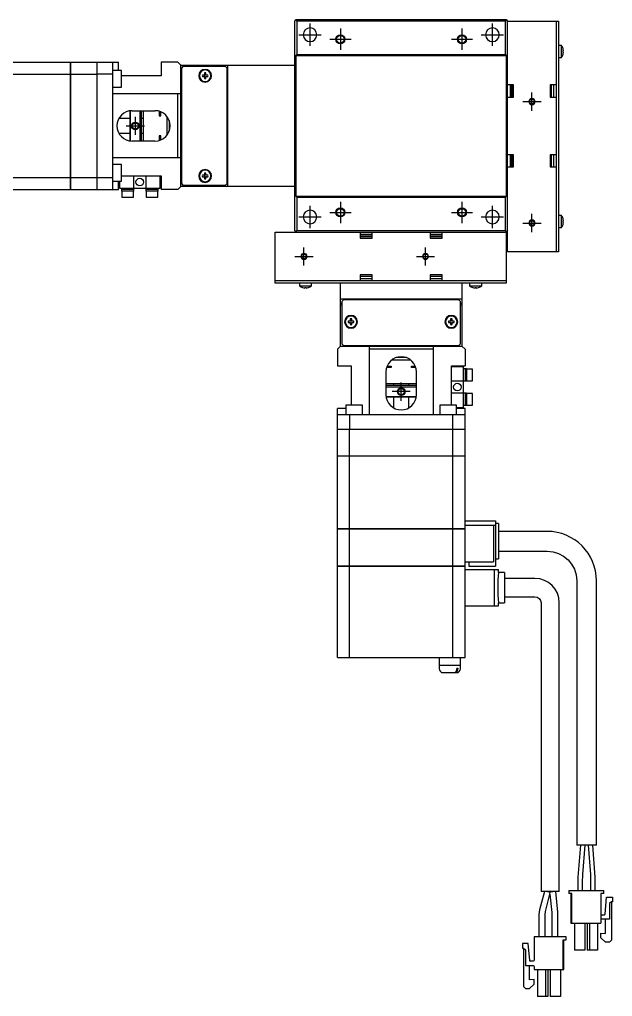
# Model space of a CAD drawing. Extents: x 0 to 909, y -8 to 488.
# Drawn here: x 714.3 to 909.3, y 74.1 to 395.7 of the extents above; entities that cross this region are included whole.
import ezdxf

# ---------------------------------------------------------------- set-up
doc = ezdxf.new("R2010")
doc.units = 0
doc.header["$LTSCALE"] = 0.5
doc.linetypes.add('CENTER', pattern=[50.8, 31.75, -6.35, 6.35, -6.35])
for name, color, linetype in [('MSM_CENTER', 1, 'CENTER'), ('MSM_CONTINUOUS', 7, 'CONTINUOUS'), ('MSM_NARROW', 5, 'CONTINUOUS')]:
    doc.layers.add(name, color=color, linetype=linetype)

msp = doc.modelspace()

# ---------------------------------------------------------------- linework, layer by layer
at = {"layer": 'MSM_CENTER'}
for p, q in [((809.81, 387.02), (809.81, 394.42)), ((819.81, 392.72), (819.81, 385.72)), ((859.81, 392.72), (859.81, 385.72)), ((869.81, 387.02), (869.81, 394.42)), ((806.11, 390.72), (813.51, 390.72)), ((816.31, 389.22), (823.31, 389.22)), ((856.31, 389.22), (863.31, 389.22)), ((866.11, 390.72), (873.51, 390.72)), ((882.81, 365.72), (882.81, 371.72)), ((879.81, 368.72), (885.81, 368.72)), ((752.31, 363.72), (752.31, 357.72)), ((749.31, 360.72), (755.31, 360.72)), ((819.81, 335.72), (819.81, 328.72)), ((859.81, 335.72), (859.81, 328.72)), ((809.81, 327.02), (809.81, 334.42)), ((816.31, 332.22), (823.31, 332.22)), ((856.31, 332.22), (863.31, 332.22)), ((869.81, 327.02), (869.81, 334.42)), ((882.81, 325.72), (882.81, 331.72)), ((806.11, 330.72), (813.51, 330.72)), ((866.11, 330.72), (873.51, 330.72)), ((879.81, 328.72), (885.81, 328.72)), ((807.81, 314.72), (807.81, 320.72)), ((847.81, 314.72), (847.81, 320.72)), ((804.81, 317.72), (810.81, 317.72)), ((844.81, 317.72), (850.81, 317.72)), ((839.81, 270.22), (839.81, 276.22)), ((842.81, 273.22), (836.81, 273.22))]:
    msp.add_line(p, q, dxfattribs=at)
at = {"layer": 'MSM_CONTINUOUS'}
for p, q in [((804.81, 395.22), (805.16, 395.57)), ((805.16, 395.57), (805.31, 395.72)), ((805.16, 395.57), (805.51, 395.22)), ((805.31, 395.72), (874.31, 395.72)), ((874.11, 395.22), (874.46, 395.57)), ((874.31, 395.72), (874.81, 395.22)), ((804.81, 326.22), (804.81, 395.22)), ((805.51, 395.22), (805.51, 384.22)), ((874.11, 395.22), (805.51, 395.22)), ((874.11, 384.22), (874.11, 395.22)), ((874.81, 395.22), (891.61, 395.22)), ((874.81, 319.22), (874.81, 395.22)), ((890.81, 395.22), (890.81, 319.22)), ((891.61, 395.22), (891.61, 319.22)), ((892.51, 387.22), (891.61, 387.22)), ((892.51, 383.22), (892.51, 387.22)), ((893.07, 386.15), (893.07, 386.17)), ((805.51, 384.22), (805.16, 383.87)), ((805.16, 383.87), (805.16, 337.57)), ((805.16, 383.87), (874.46, 383.87)), ((805.51, 384.22), (874.11, 384.22)), ((874.46, 383.87), (874.11, 384.22)), ((874.46, 337.57), (874.46, 383.87)), ((891.61, 383.22), (892.51, 383.22)), ((893.07, 385.42), (893.2, 385.42)), ((893.07, 385.02), (893.07, 385.42)), ((893.2, 385.02), (893.07, 385.02)), ((893.07, 384.27), (893.07, 384.29)), ((707.11, 381.72), (731.06, 381.72)), ((731.06, 339.72), (731.06, 381.72)), ((731.06, 381.67), (731.11, 381.67)), ((731.11, 381.72), (746.81, 381.72)), ((731.11, 339.72), (731.11, 381.72)), ((739.81, 339.72), (739.81, 381.72)), ((744.81, 381.72), (744.81, 339.72)), ((746.81, 378.97), (746.81, 381.72)), ((760.81, 381.72), (760.81, 377.22)), ((766.31, 381.72), (760.81, 381.72)), ((767.31, 380.72), (766.31, 381.72)), ((767.31, 340.72), (767.31, 380.72)), ((767.31, 380.72), (804.81, 380.72)), ((768.01, 380.22), (767.51, 379.72)), ((767.51, 379.72), (767.51, 341.72)), ((782.01, 380.22), (768.01, 380.22)), ((780.81, 380.22), (780.81, 380.72)), ((781.31, 380.22), (781.31, 380.72)), ((782.51, 379.72), (782.01, 380.22)), ((782.51, 341.72), (782.51, 379.72)), ((782.81, 340.72), (782.81, 380.72)), ((707.11, 377.69), (731.06, 377.69)), ((731.06, 377.43), (731.11, 377.43)), ((731.11, 377.69), (739.81, 377.69)), ((744.81, 377.72), (739.81, 377.72)), ((747.81, 378.97), (744.81, 378.97)), ((747.81, 373.47), (747.81, 378.97)), ((760.81, 377.22), (747.81, 377.22)), ((775.07, 377.46), (774.39, 377.46)), ((774.39, 376.98), (775.07, 376.98)), ((775.07, 378.14), (775.07, 377.46)), ((775.07, 376.98), (775.07, 376.3)), ((775.55, 377.46), (775.55, 378.14)), ((776.23, 377.46), (775.55, 377.46)), ((775.55, 376.3), (775.55, 376.98)), ((775.55, 376.98), (776.23, 376.98)), ((744.81, 373.47), (747.81, 373.47)), ((767.51, 375.22), (767.31, 375.22)), ((782.51, 375.22), (782.81, 375.22)), ((782.81, 374.47), (782.51, 374.47)), ((876.81, 374.22), (874.81, 374.22)), ((875.61, 374.22), (875.61, 370.22)), ((876.11, 374.22), (876.11, 370.22)), ((876.31, 374.22), (876.31, 370.22)), ((876.81, 370.22), (876.81, 374.22)), ((888.81, 374.22), (888.81, 370.22)), ((890.81, 374.22), (888.81, 374.22)), ((889.31, 370.22), (889.31, 374.22)), ((890.01, 370.22), (890.01, 374.22)), ((767.31, 371.22), (744.81, 371.22)), ((766.31, 350.22), (766.31, 371.22)), ((767.51, 370.72), (767.31, 370.72)), ((874.81, 370.22), (876.81, 370.22)), ((888.81, 370.22), (890.81, 370.22)), ((767.51, 368.22), (767.31, 368.22)), ((782.51, 368.97), (782.81, 368.97)), ((750.51, 365.66), (750.51, 355.78)), ((750.71, 355.76), (750.71, 365.68)), ((751.31, 365.72), (758.81, 365.72)), ((753.81, 365.72), (753.81, 355.72)), ((754.31, 365.72), (754.31, 355.72)), ((755.01, 355.72), (755.01, 365.72)), ((760.21, 365.52), (760.21, 364.05)), ((760.21, 364.07), (760.71, 364.07)), ((760.21, 364.05), (760.71, 364.05)), ((760.71, 364.05), (760.71, 365.35)), ((762.71, 363.85), (762.71, 357.59)), ((782.61, 365.72), (782.51, 365.72)), ((782.61, 355.72), (782.61, 365.72)), ((782.81, 365.52), (782.61, 365.72)), ((746.98, 363.22), (750.51, 363.22)), ((754.31, 363.22), (755.01, 363.22)), ((763.51, 362.43), (763.51, 359.01)), ((763.51, 361.97), (763.65, 361.97)), ((750.51, 358.22), (746.98, 358.22)), ((755.01, 358.22), (754.31, 358.22)), ((760.21, 357.39), (760.21, 355.92)), ((760.71, 357.39), (760.21, 357.39)), ((760.71, 357.37), (760.21, 357.37)), ((760.71, 356.1), (760.71, 357.39)), ((763.65, 359.47), (763.51, 359.47)), ((758.81, 355.72), (751.31, 355.72)), ((782.51, 355.72), (782.61, 355.72)), ((782.61, 355.72), (782.81, 355.92)), ((767.31, 353.22), (767.51, 353.22)), ((767.31, 350.72), (767.51, 350.72)), ((782.81, 352.47), (782.51, 352.47)), ((876.81, 351.22), (874.81, 351.22)), ((875.61, 351.22), (875.61, 347.22)), ((876.11, 351.22), (876.11, 347.22)), ((876.31, 351.22), (876.31, 347.22)), ((876.81, 347.22), (876.81, 351.22)), ((890.81, 351.22), (888.81, 351.22)), ((888.81, 351.22), (888.81, 347.22)), ((889.31, 347.22), (889.31, 351.22)), ((890.01, 347.22), (890.01, 351.22)), ((767.31, 350.22), (744.81, 350.22)), ((747.81, 347.97), (744.81, 347.97)), ((747.81, 342.47), (747.81, 347.97)), ((747.81, 344.22), (760.81, 344.22)), ((751.81, 339.22), (751.81, 344.22)), ((755.81, 344.22), (755.81, 339.22)), ((760.51, 340.22), (760.51, 344.22)), ((760.81, 344.22), (760.81, 339.72)), ((767.31, 346.22), (767.51, 346.22)), ((775.07, 344.46), (774.39, 344.46)), ((775.07, 345.14), (775.07, 344.46)), ((775.55, 344.46), (775.55, 345.14)), ((776.23, 344.46), (775.55, 344.46)), ((782.51, 346.97), (782.81, 346.97)), ((782.81, 346.22), (782.51, 346.22)), ((874.81, 347.22), (876.81, 347.22)), ((888.81, 347.22), (890.81, 347.22)), ((707.11, 343.75), (731.06, 343.75)), ((731.06, 344.01), (731.11, 344.01)), ((731.11, 343.75), (739.81, 343.75)), ((739.81, 343.72), (744.81, 343.72)), ((744.81, 342.47), (747.81, 342.47)), ((746.81, 339.72), (746.81, 342.47)), ((747.11, 342.47), (747.11, 340.22)), ((767.51, 341.72), (768.01, 341.22)), ((768.01, 341.22), (782.01, 341.22)), ((774.39, 343.98), (775.07, 343.98)), ((775.07, 343.98), (775.07, 343.3)), ((775.55, 343.3), (775.55, 343.98)), ((775.55, 343.98), (776.23, 343.98)), ((780.81, 340.72), (780.81, 341.22)), ((781.31, 340.72), (781.31, 341.22)), ((782.01, 341.22), (782.51, 341.72)), ((694.81, 339.72), (731.06, 339.72)), ((731.06, 339.77), (731.11, 339.77)), ((731.11, 339.72), (746.81, 339.72)), ((747.11, 340.22), (760.51, 340.22)), ((747.81, 340.22), (747.81, 339.22)), ((751.81, 339.72), (747.81, 339.72)), ((751.81, 339.22), (747.81, 339.22)), ((747.91, 339.22), (747.91, 337.22)), ((751.71, 337.22), (751.71, 339.22)), ((759.81, 339.72), (755.81, 339.72)), ((759.81, 339.22), (755.81, 339.22)), ((755.91, 339.22), (755.91, 337.22)), ((759.71, 337.22), (759.71, 339.22)), ((759.81, 339.22), (759.81, 340.22)), ((766.31, 339.72), (760.81, 339.72)), ((766.31, 339.72), (767.31, 340.72)), ((804.81, 340.72), (767.31, 340.72)), ((747.91, 337.22), (751.71, 337.22)), ((755.91, 337.22), (759.71, 337.22)), ((805.16, 337.57), (805.51, 337.22)), ((805.16, 337.57), (874.46, 337.57)), ((805.51, 337.22), (874.11, 337.22)), ((805.51, 337.22), (805.51, 326.22)), ((874.11, 337.22), (874.46, 337.57)), ((874.11, 326.22), (874.11, 337.22)), ((892.51, 331.22), (891.61, 331.22)), ((892.51, 327.22), (892.51, 331.22)), ((893.07, 330.15), (893.07, 330.17)), ((893.07, 329.42), (893.2, 329.42)), ((893.07, 329.02), (893.07, 329.42)), ((893.2, 329.02), (893.07, 329.02)), ((893.07, 328.27), (893.07, 328.29)), ((798.31, 308.92), (798.31, 325.72)), ((798.31, 325.72), (874.31, 325.72)), ((805.31, 325.72), (804.81, 326.22)), ((805.51, 326.22), (805.16, 325.87)), ((805.51, 326.22), (874.11, 326.22)), ((826.31, 325.72), (826.31, 323.72)), ((830.31, 324.92), (826.31, 324.92)), ((830.31, 323.72), (830.31, 325.72)), ((849.31, 325.72), (849.31, 323.72)), ((853.31, 324.92), (849.31, 324.92)), ((853.31, 323.72), (853.31, 325.72)), ((874.46, 325.87), (874.11, 326.22)), ((874.81, 326.22), (874.31, 325.72)), ((874.31, 325.72), (874.31, 308.92)), ((891.61, 327.22), (892.51, 327.22)), ((830.31, 324.42), (826.31, 324.42)), ((830.31, 324.22), (826.31, 324.22)), ((826.31, 323.72), (830.31, 323.72)), ((853.31, 324.42), (849.31, 324.42)), ((853.31, 324.22), (849.31, 324.22)), ((849.31, 323.72), (853.31, 323.72)), ((891.61, 319.22), (874.81, 319.22)), ((874.31, 309.72), (798.31, 309.72)), ((874.31, 308.92), (798.31, 308.92)), ((806.31, 308.92), (806.31, 308.02)), ((810.31, 308.02), (810.31, 308.92)), ((819.81, 288.22), (819.81, 308.92)), ((826.31, 311.72), (826.31, 309.72)), ((830.31, 311.72), (826.31, 311.72)), ((826.31, 311.22), (830.31, 311.22)), ((826.31, 310.52), (830.31, 310.52)), ((830.31, 309.72), (830.31, 311.72)), ((853.31, 311.72), (849.31, 311.72)), ((849.31, 311.72), (849.31, 309.72)), ((849.31, 311.22), (853.31, 311.22)), ((849.31, 310.52), (853.31, 310.52)), ((853.31, 309.72), (853.31, 311.72)), ((859.81, 308.92), (859.81, 288.22)), ((862.31, 308.92), (862.31, 308.02)), ((866.31, 308.02), (866.31, 308.92)), ((806.31, 308.02), (810.31, 308.02)), ((807.36, 307.46), (807.38, 307.46)), ((808.11, 307.46), (808.51, 307.46)), ((808.11, 307.33), (808.11, 307.46)), ((808.51, 307.46), (808.51, 307.33)), ((809.24, 307.46), (809.26, 307.46)), ((862.31, 308.02), (866.31, 308.02)), ((863.36, 307.46), (863.38, 307.46)), ((864.11, 307.46), (864.51, 307.46)), ((864.11, 307.33), (864.11, 307.46)), ((864.51, 307.46), (864.51, 307.33)), ((865.24, 307.46), (865.26, 307.46)), ((859.81, 303.72), (819.81, 303.72)), ((820.81, 303.42), (820.31, 302.92)), ((820.31, 302.92), (820.31, 288.92)), ((858.81, 303.42), (820.81, 303.42)), ((825.31, 303.42), (825.31, 303.72)), ((826.06, 303.72), (826.06, 303.42)), ((831.56, 303.42), (831.56, 303.72)), ((835.01, 303.72), (834.81, 303.52)), ((844.81, 303.52), (834.81, 303.52)), ((834.81, 303.52), (834.81, 303.42)), ((844.81, 303.52), (844.61, 303.72)), ((844.81, 303.42), (844.81, 303.52)), ((848.06, 303.72), (848.06, 303.42)), ((853.56, 303.42), (853.56, 303.72)), ((854.31, 303.72), (854.31, 303.42)), ((859.31, 302.92), (858.81, 303.42)), ((859.31, 288.92), (859.31, 302.92)), ((820.31, 302.22), (819.81, 302.22)), ((820.31, 301.72), (819.81, 301.72)), ((859.81, 302.22), (859.31, 302.22)), ((859.81, 301.72), (859.31, 301.72)), ((823.07, 296.46), (822.39, 296.46)), ((822.39, 295.98), (823.07, 295.98)), ((823.07, 297.14), (823.07, 296.46)), ((823.07, 295.98), (823.07, 295.3)), ((823.55, 296.46), (823.55, 297.14)), ((824.23, 296.46), (823.55, 296.46)), ((823.55, 295.3), (823.55, 295.98)), ((823.55, 295.98), (824.23, 295.98)), ((856.07, 296.46), (855.39, 296.46)), ((855.39, 295.98), (856.07, 295.98)), ((856.07, 297.14), (856.07, 296.46)), ((856.07, 295.98), (856.07, 295.3)), ((856.55, 296.46), (856.55, 297.14)), ((857.23, 296.46), (856.55, 296.46)), ((856.55, 295.98), (857.23, 295.98)), ((856.55, 295.3), (856.55, 295.98)), ((819.81, 288.22), (818.81, 287.22)), ((818.81, 287.22), (818.81, 281.72)), ((819.81, 288.22), (859.81, 288.22)), ((820.31, 288.92), (820.81, 288.42)), ((820.81, 288.42), (858.81, 288.42)), ((825.31, 288.42), (825.31, 288.22)), ((829.31, 288.22), (829.31, 265.72)), ((850.31, 287.22), (829.31, 287.22)), ((829.81, 288.42), (829.81, 288.22)), ((832.31, 288.42), (832.31, 288.22)), ((847.31, 288.22), (847.31, 288.42)), ((849.81, 288.22), (849.81, 288.42)), ((850.31, 288.22), (850.31, 265.72)), ((854.31, 288.22), (854.31, 288.42)), ((858.81, 288.42), (859.31, 288.92)), ((860.81, 287.22), (859.81, 288.22)), ((860.81, 287.22), (860.81, 281.72)), ((842.94, 283.62), (836.68, 283.62)), ((841.52, 284.42), (838.11, 284.42)), ((838.56, 284.56), (838.56, 284.42)), ((841.06, 284.42), (841.06, 284.56)), ((818.81, 281.72), (823.31, 281.72)), ((823.31, 281.72), (823.31, 268.72)), ((836.48, 281.12), (835.01, 281.12)), ((835.19, 281.62), (836.48, 281.62)), ((836.46, 281.62), (836.46, 281.12)), ((836.48, 281.62), (836.48, 281.12)), ((843.15, 281.62), (844.44, 281.62)), ((843.15, 281.12), (843.15, 281.62)), ((844.61, 281.12), (843.15, 281.12)), ((843.16, 281.12), (843.16, 281.62)), ((856.31, 268.72), (856.31, 281.72)), ((856.31, 281.72), (860.81, 281.72)), ((860.31, 281.42), (856.31, 281.42)), ((860.31, 268.02), (860.31, 281.42)), ((861.31, 280.72), (860.31, 280.72)), ((860.81, 280.72), (860.81, 276.72)), ((861.31, 280.72), (861.31, 276.72)), ((863.31, 280.62), (861.31, 280.62)), ((863.31, 276.82), (863.31, 280.62)), ((834.81, 279.72), (834.81, 272.22)), ((844.81, 272.22), (844.81, 279.72)), ((861.31, 276.72), (856.31, 276.72)), ((861.31, 276.82), (863.31, 276.82)), ((834.81, 275.92), (844.81, 275.92)), ((844.81, 275.22), (834.81, 275.22)), ((844.81, 274.72), (834.81, 274.72)), ((837.31, 275.92), (837.31, 275.22)), ((842.31, 275.22), (842.31, 275.92)), ((834.85, 271.62), (844.78, 271.62)), ((844.75, 271.42), (834.88, 271.42)), ((837.31, 271.42), (837.31, 267.89)), ((842.31, 267.89), (842.31, 271.42)), ((861.31, 272.72), (856.31, 272.72)), ((860.81, 272.72), (860.81, 268.72)), ((861.31, 272.72), (861.31, 268.72)), ((863.31, 272.62), (861.31, 272.62)), ((863.31, 268.82), (863.31, 272.62)), ((818.81, 252.02), (818.81, 267.72)), ((821.56, 267.72), (818.81, 267.72)), ((827.06, 268.72), (821.56, 268.72)), ((821.56, 268.72), (821.56, 265.72)), ((827.06, 265.72), (827.06, 268.72)), ((858.06, 268.72), (852.56, 268.72)), ((852.56, 268.72), (852.56, 265.72)), ((858.06, 265.72), (858.06, 268.72)), ((858.06, 268.02), (860.31, 268.02)), ((860.81, 267.72), (858.06, 267.72)), ((860.31, 268.72), (861.31, 268.72)), ((860.81, 252.02), (860.81, 267.72)), ((861.31, 268.82), (863.31, 268.82)), ((818.81, 265.72), (860.81, 265.72)), ((822.81, 265.72), (822.81, 260.72)), ((856.81, 260.72), (856.81, 265.72)), ((860.81, 260.72), (818.81, 260.72)), ((822.84, 252.02), (822.84, 260.72)), ((856.78, 252.02), (856.78, 260.72)), ((860.81, 252.02), (818.81, 252.02)), ((818.81, 228.02), (818.81, 251.97)), ((860.81, 251.97), (818.81, 251.97)), ((818.86, 251.97), (818.86, 252.02)), ((822.84, 228.02), (822.84, 251.97)), ((823.1, 251.97), (823.1, 252.02)), ((856.53, 251.97), (856.53, 252.02)), ((856.78, 228.02), (856.78, 251.97)), ((860.76, 251.97), (860.76, 252.02)), ((860.81, 215.72), (860.81, 251.97)), ((860.81, 230.72), (870.81, 230.72)), ((860.81, 229.22), (870.81, 229.22)), ((870.21, 229.22), (870.21, 217.22)), ((870.81, 230.72), (870.81, 215.72)), ((871.81, 229.79), (870.81, 229.79)), ((871.81, 229.79), (871.81, 218.15)), ((860.81, 228.02), (818.81, 228.02)), ((818.81, 215.72), (818.81, 227.97)), ((860.81, 227.97), (818.81, 227.97)), ((818.86, 227.97), (818.86, 228.02)), ((822.84, 215.72), (822.84, 227.97)), ((823.1, 227.97), (823.1, 228.02)), ((856.53, 227.97), (856.53, 228.02)), ((856.78, 215.72), (856.78, 227.97)), ((860.76, 227.97), (860.76, 228.02)), ((887.81, 227.22), (871.81, 227.22)), ((871.81, 220.72), (887.81, 220.72)), ((860.81, 215.72), (818.81, 215.72)), ((818.81, 185.72), (818.81, 215.67)), ((860.81, 215.67), (818.81, 215.67)), ((818.86, 215.67), (818.86, 215.72)), ((822.84, 185.72), (822.84, 215.67)), ((823.1, 215.67), (823.1, 215.72)), ((856.53, 215.67), (856.53, 215.72)), ((856.78, 185.72), (856.78, 215.67)), ((860.76, 215.67), (860.76, 215.72)), ((860.81, 217.22), (870.21, 217.22)), ((860.81, 185.72), (860.81, 215.67)), ((862.01, 217.22), (862.01, 215.72)), ((862.01, 215.72), (870.81, 215.72)), ((870.81, 218.15), (871.81, 218.15)), ((860.81, 214.72), (871.81, 214.72)), ((870.38, 214.72), (870.38, 202.72)), ((871.81, 213.72), (871.81, 214.72)), ((873.81, 213.72), (871.81, 213.72)), ((873.81, 213.72), (873.81, 203.72)), ((883.81, 211.72), (873.81, 211.72)), ((897.56, 210.97), (897.56, 123.97)), ((904.06, 123.97), (904.06, 210.97)), ((860.81, 202.72), (871.81, 202.72)), ((871.81, 202.72), (871.81, 203.72)), ((871.81, 203.72), (873.81, 203.72)), ((873.81, 205.72), (883.81, 205.72)), ((885.81, 203.72), (885.81, 108.72)), ((891.81, 108.72), (891.81, 203.72)), ((818.81, 185.72), (860.81, 185.72)), ((852.31, 185.72), (852.31, 183.22)), ((859.31, 183.22), (859.31, 185.72)), ((852.31, 183.22), (859.31, 183.22)), ((852.31, 183.17), (859.31, 183.17)), ((852.31, 183.17), (852.31, 182.02)), ((852.36, 183.22), (852.36, 183.17)), ((853.61, 180.72), (858.01, 180.72)), ((858.1, 182.22), (858.46, 182.22)), ((858.1, 182.22), (858.1, 182.02)), ((858.46, 182.22), (858.46, 182.02)), ((859.26, 183.17), (859.26, 183.22)), ((859.31, 182.02), (859.31, 183.17)), ((904.06, 123.97), (897.56, 123.97)), ((898.81, 123.97), (897.97, 113.43)), ((899.54, 114.23), (900.31, 123.91)), ((901.31, 123.91), (902.04, 114.23)), ((903.61, 113.4), (902.81, 123.97)), ((897.94, 112.57), (897.94, 108.97)), ((899.44, 111.6), (899.54, 114.23)), ((902.04, 114.23), (902.14, 111.6)), ((903.64, 108.97), (903.64, 112.6)), ((899.44, 108.97), (899.44, 111.6)), ((902.14, 111.6), (902.14, 108.97)), ((886.93, 108.72), (885.33, 102.59)), ((891.81, 108.72), (885.81, 108.72)), ((887.27, 102.09), (888.75, 107.77)), ((887.96, 108.72), (888.81, 108.5)), ((888.68, 108.53), (887.96, 108.72)), ((888.67, 108.62), (889.66, 108.72)), ((888.67, 108.62), (888.68, 108.53)), ((888.68, 108.53), (888.81, 108.5)), ((888.81, 108.5), (888.68, 108.53)), ((888.75, 107.77), (888.81, 108.5)), ((888.75, 107.77), (889.33, 101.72)), ((891.32, 101.91), (890.67, 108.72)), ((894.91, 108.97), (894.91, 107.97)), ((894.91, 108.97), (906.51, 108.97)), ((895.91, 107.97), (894.91, 107.97)), ((895.66, 107.97), (895.66, 98.27)), ((895.91, 98.27), (895.91, 107.97)), ((906.51, 107.97), (905.51, 107.97)), ((905.51, 107.97), (905.51, 98.27)), ((906.51, 107.97), (906.51, 108.97)), ((906.91, 101.2), (907.4, 106.77)), ((907.4, 106.77), (909.31, 106.77)), ((909.31, 106.77), (909.31, 105.27)), ((909.01, 105.27), (908.31, 104.77)), ((908.31, 104.77), (908.31, 99.52)), ((909.31, 105.27), (909.01, 105.27)), ((909.01, 105.27), (909.01, 92.67)), ((885.33, 102.59), (885.14, 101.08)), ((885.14, 101.08), (885.14, 93.72)), ((887.14, 101.08), (887.27, 102.09)), ((887.14, 93.72), (887.14, 101.08)), ((889.33, 101.72), (889.34, 101.62)), ((889.34, 101.62), (889.34, 93.72)), ((891.34, 101.62), (891.32, 101.91)), ((891.34, 93.72), (891.34, 101.62)), ((905.81, 101.02), (906.71, 101.02)), ((895.66, 98.27), (905.51, 98.27)), ((896.81, 98.27), (896.81, 89.37)), ((900.21, 98.27), (900.21, 89.37)), ((901.01, 98.27), (901.01, 89.37)), ((901.76, 98.27), (901.76, 89.37)), ((904.41, 98.27), (904.41, 89.37)), ((908.31, 99.52), (905.81, 99.52)), ((907.01, 94.84), (907.01, 99.52)), ((883.51, 93.72), (883.51, 86.07)), ((894.11, 93.72), (883.51, 93.72)), ((894.11, 92.72), (894.11, 93.72)), ((894.11, 92.72), (894.11, 93.72)), ((905.51, 93.47), (905.51, 94.97)), ((905.51, 94.97), (907.01, 94.84)), ((907.01, 91.97), (905.51, 93.47)), ((879.71, 91.52), (879.71, 90.02)), ((881.63, 91.52), (879.71, 91.52)), ((882.11, 85.95), (881.63, 91.52)), ((882.11, 85.95), (881.63, 91.52)), ((893.11, 92.72), (894.11, 92.72)), ((893.11, 83.02), (893.11, 92.72)), ((893.11, 83.02), (893.11, 92.72)), ((893.36, 83.02), (893.36, 92.72)), ((908.31, 91.97), (907.01, 91.97)), ((909.01, 92.67), (908.31, 91.97)), ((879.71, 90.02), (880.01, 90.02)), ((880.01, 90.02), (880.71, 89.52)), ((880.01, 90.02), (880.01, 77.42)), ((880.71, 89.52), (880.71, 84.27)), ((882.11, 85.95), (882.01, 87.1)), ((882.11, 85.95), (882.01, 87.1)), ((882.01, 87.1), (882.01, 87.1)), ((900.21, 89.37), (896.81, 89.37)), ((904.41, 89.37), (901.01, 89.37)), ((880.71, 84.27), (883.21, 84.27)), ((882.01, 79.59), (882.01, 84.27)), ((882.01, 79.59), (882.01, 84.27)), ((883.21, 85.77), (882.31, 85.77)), ((883.51, 83.97), (883.51, 83.02)), ((883.51, 83.02), (893.11, 83.02)), ((884.61, 83.02), (884.61, 74.12)), ((887.26, 83.02), (887.26, 74.12)), ((888.01, 83.02), (888.01, 74.12)), ((888.01, 83.02), (888.01, 74.12)), ((888.81, 83.02), (888.81, 74.12)), ((892.21, 83.02), (892.21, 74.12)), ((892.21, 83.02), (892.21, 74.12)), ((893.11, 83.02), (893.36, 83.02)), ((880.01, 77.42), (880.71, 76.72)), ((883.51, 79.72), (882.01, 79.59)), ((882.01, 76.72), (883.51, 78.22)), ((882.01, 76.72), (883.51, 78.22)), ((883.51, 78.22), (883.51, 79.72)), ((883.51, 78.22), (883.51, 79.72)), ((880.71, 76.72), (882.01, 76.72)), ((888.01, 74.12), (884.61, 74.12)), ((892.21, 74.12), (888.81, 74.12))]:
    msp.add_line(p, q, dxfattribs=at)
at = {"layer": 'MSM_CONTINUOUS', "extrusion": (0, 0, -1)}
for centre, radius in [((-809.81, 390.72), 2.25), ((-869.81, 390.72), 2.25), ((-775.31, 377.22), 2.1), ((-775.31, 377.22), 1.9), ((-775.31, 344.22), 2.1), ((-775.31, 344.22), 1.9), ((-809.81, 330.72), 2.25), ((-869.81, 330.72), 2.25), ((-823.31, 296.22), 2.1), ((-823.31, 296.22), 1.9), ((-856.31, 296.22), 2.1), ((-856.31, 296.22), 1.9)]:
    msp.add_circle(centre, radius, dxfattribs=at)
at = {"layer": 'MSM_CONTINUOUS'}
for centre, radius in [((819.81, 389.22), 1.23), ((859.81, 389.22), 1.23), ((882.81, 368.72), 0.783), ((752.31, 360.72), 1.01), ((753.81, 342.22), 1.25), ((819.81, 332.22), 1.23), ((859.81, 332.22), 1.23), ((882.81, 328.72), 0.783), ((807.81, 317.72), 0.783), ((847.81, 317.72), 0.783), ((839.81, 273.22), 1.01), ((858.31, 274.72), 1.25)]:
    msp.add_circle(centre, radius, dxfattribs=at)
for centre, radius, start, end in [((890.01, 385.22), 3.2, 17.27, 38.6822), ((890.01, 385.22), 3.19, 3.5904, 16.9053), ((890.01, 385.22), 3.2, 321.3178, 342.73), ((890.01, 385.22), 3.19, 343.0947, 356.4096), ((775.31, 377.22), 0.95, 165.3667, 194.6333), ((775.31, 377.22), 0.365, 138.8496, 221.1504), ((775.31, 377.22), 0.95, 75.3667, 104.6333), ((775.31, 377.22), 0.365, 48.8496, 131.1504), ((775.31, 377.22), 0.365, 228.8496, 311.1504), ((775.31, 377.22), 0.95, 255.3667, 284.6333), ((775.31, 377.22), 0.365, 318.8496, 41.1504), ((775.31, 377.22), 0.95, 345.3667, 14.6333), ((751.31, 360.72), 5, 90, 270), ((758.81, 360.72), 5, 270, 90), ((775.31, 344.22), 0.95, 165.3667, 194.6333), ((775.31, 344.22), 0.365, 138.8496, 221.1504), ((775.31, 344.22), 0.95, 75.3667, 104.6333), ((775.31, 344.22), 0.365, 48.8496, 131.1504), ((775.31, 344.22), 0.365, 318.8496, 41.1504), ((775.31, 344.22), 0.95, 345.3667, 14.6333), ((775.31, 344.22), 0.365, 228.8496, 311.1504), ((775.31, 344.22), 0.95, 255.3667, 284.6333), ((890.01, 329.22), 3.2, 17.27, 38.6822), ((890.01, 329.22), 3.2, 321.3178, 342.73), ((890.01, 329.22), 3.19, 3.5904, 16.9053), ((890.01, 329.22), 3.19, 343.0947, 356.4096), ((808.31, 310.52), 3.2, 231.3178, 252.73), ((808.31, 310.52), 3.19, 253.0947, 266.4096), ((808.31, 310.52), 3.19, 273.5904, 286.9053), ((808.31, 310.52), 3.2, 287.27, 308.6822), ((864.31, 310.52), 3.2, 231.3178, 252.73), ((864.31, 310.52), 3.19, 253.0947, 266.4096), ((864.31, 310.52), 3.19, 273.5904, 286.9053), ((864.31, 310.52), 3.2, 287.27, 308.6822), ((823.31, 296.22), 0.95, 165.3667, 194.6333), ((823.31, 296.22), 0.365, 138.8496, 221.1504), ((823.31, 296.22), 0.95, 75.3667, 104.6333), ((823.31, 296.22), 0.365, 48.8496, 131.1504), ((823.31, 296.22), 0.365, 228.8496, 311.1504), ((823.31, 296.22), 0.365, 318.8496, 41.1504), ((823.31, 296.22), 0.95, 345.3667, 14.6333), ((856.31, 296.22), 0.95, 165.3667, 194.6333), ((856.31, 296.22), 0.365, 138.8496, 221.1504), ((856.31, 296.22), 0.95, 75.3667, 104.6333), ((856.31, 296.22), 0.365, 48.8496, 131.1504), ((856.31, 296.22), 0.365, 228.8496, 311.1504), ((856.31, 296.22), 0.365, 318.8496, 41.1504), ((856.31, 296.22), 0.95, 345.3667, 14.6333), ((823.31, 296.22), 0.95, 255.3667, 284.6333), ((856.31, 296.22), 0.95, 255.3667, 284.6333), ((839.81, 279.72), 5, 0, 180), ((839.81, 272.22), 5, 180, 0), ((887.81, 210.97), 16.25, 0, 90), ((931.6, 208.72), 60, 175.2198, 184.7802), ((883.81, 203.72), 8, 0, 90), ((853.61, 182.02), 1.3, 180, 270), ((857.16, 181.47), 0.754, 275.8166, 311.8939), ((857.51, 181.47), 0.751, 271.7681, 308.8955), ((856.72, 181.93), 1.39, 312.8199, 3.04), ((857.05, 181.94), 1.41, 311.3743, 2.8178), ((858.01, 182.02), 1.3, 270, 0), ((900.23, 123.91), 0.0805, 1.8116, 50.3497), ((901.39, 123.91), 0.0741, 130.7118, 179.9661), ((908.69, 112.57), 10.75, 175.452, 180), ((892.89, 112.6), 10.75, 0, 4.2892), ((905.81, 101.32), 0.3, 180, 270), ((906.71, 101.22), 0.2, 270, 355), ((905.81, 99.22), 0.3, 90, 180), ((882.31, 85.97), 0.2, 185, 270), ((882.31, 85.97), 0.2, 185, 270)]:
    msp.add_arc(centre, radius, start, end, dxfattribs=at)
at = {"layer": 'MSM_CONTINUOUS', "extrusion": (0, 0, -1)}
for centre, radius, start, end in [((-887.81, 210.97), 9.75, 90, 180), ((-883.81, 203.72), 2, 90, 180), ((-882.31, 85.97), 0.2, 270, 355), ((-883.21, 86.07), 0.3, 180, 270), ((-883.21, 83.97), 0.3, 90, 180)]:
    msp.add_arc(centre, radius, start, end, dxfattribs=at)
at = {"layer": 'MSM_NARROW'}
for centre, radius in [((819.81, 389.22), 1.5), ((859.81, 389.22), 1.5), ((752.31, 360.72), 1.25), ((819.81, 332.22), 1.5), ((859.81, 332.22), 1.5), ((839.81, 273.22), 1.25)]:
    msp.add_circle(centre, radius, dxfattribs=at)
at = {"layer": 'MSM_NARROW', "extrusion": (0, 0, -1)}
for centre in [(-882.81, 368.72), (-882.81, 328.72), (-807.81, 317.72), (-847.81, 317.72)]:
    msp.add_circle(centre, 1, dxfattribs=at)

doc.saveas('drawing.dxf')
